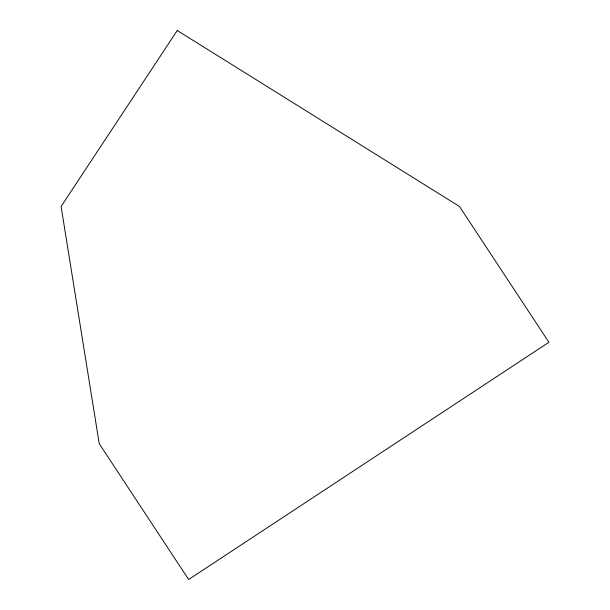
<?xml version="1.0" encoding="UTF-8"?>
<svg xmlns="http://www.w3.org/2000/svg" width="610" height="610" viewBox="0 0 610 610"><rect width="100%" height="100%" fill="white"/><g stroke="black" fill="none" stroke-linecap="round" stroke-linejoin="round"><path stroke-width="0.91" d="M177.243 30.5L61.091 206.493L99.247 443.722L188.658 579.5L548.909 342.271L459.498 206.493L177.243 30.5"/></g></svg>
